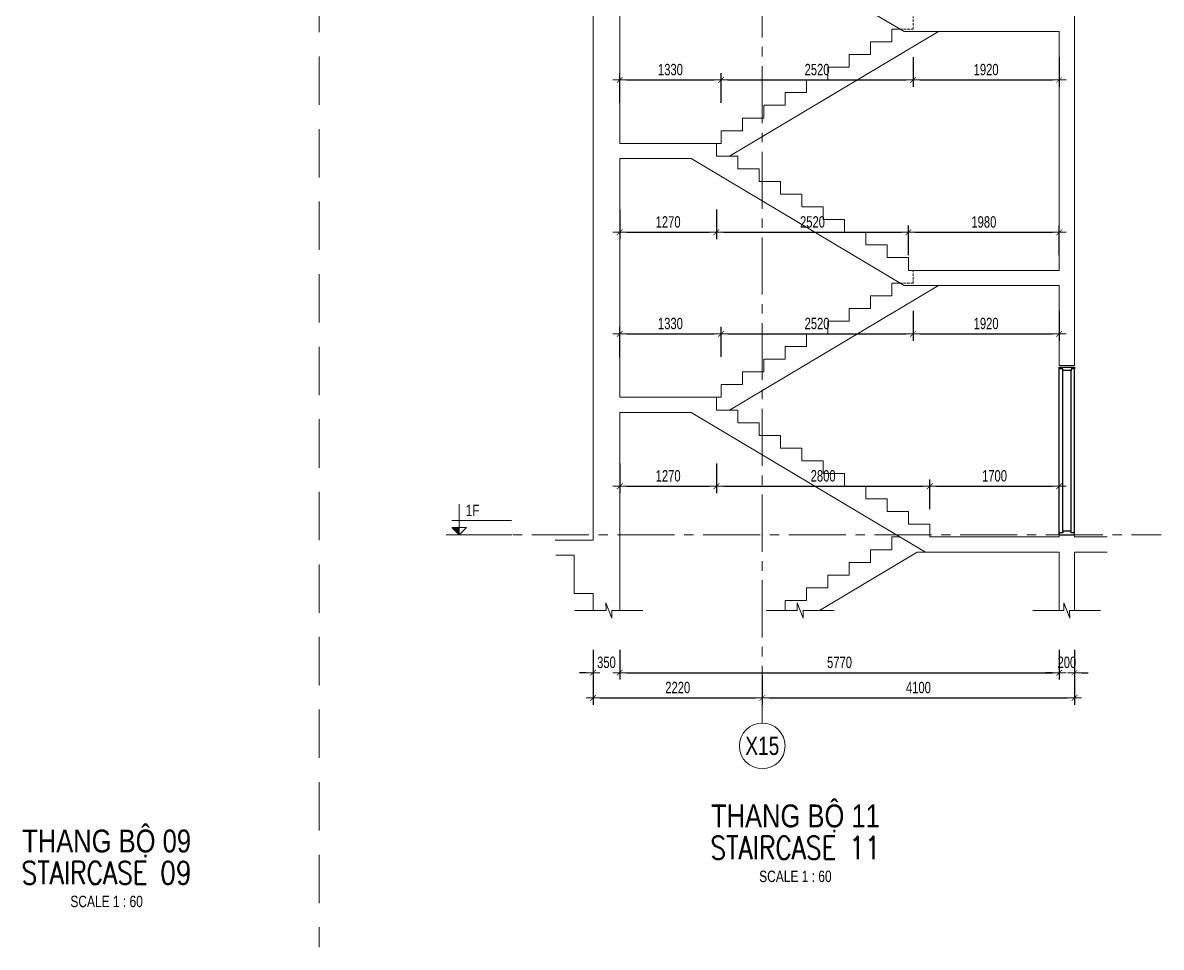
# Model space of a CAD drawing. Header units: millimetres. Extents: x -179076 to 254975, y -18667 to 296191.
# Drawn here: x 137270 to 152218, y 161452 to 173587 of the extents above; entities that cross this region are included whole.
import ezdxf
from ezdxf.enums import TextEntityAlignment as Align

# ---------------------------------------------------------------- set-up
doc = ezdxf.new("R2010")
doc.units = ezdxf.units.MM
doc.linetypes.add('CENTER2', pattern=[1.125, 0.75, -0.125, 0.125, -0.125])
doc.linetypes.add('HIDDEN2', pattern=[4.7625, 3.175, -1.5875])
doc.layers.get('Defpoints').update_dxf_attribs({"color": 151, "lineweight": 9})
doc.layers.add('A-DOOR', color=4, linetype='Continuous')
doc.layers.add('DOOR', color=4, linetype='Continuous')
for name, color, linetype, lineweight in [('NDC_S_ANNO', 7, 'Continuous', 20), ('NDC_S_AXIS', 5, 'CENTER2', 13), ('NDC_S_CONTINUOUS', 3, 'Continuous', 20), ('NDC_S_DIM', 1, 'Continuous', 15), ('NDC_S_ENG TITLE', 3, 'Continuous', 20), ('NDC_S_HIDDEN', 8, 'HIDDEN2', 13), ('NDC_S_SLAB', 2, 'Continuous', 20), ('NDC_S_SYMBOL', 1, 'Continuous', 15), ('NDC_S_TEXT SYMBOL', 7, 'Continuous', 20), ('NDC_S_VN TEXT', 7, 'Continuous', 20), ('NDC_S_VN TITLE', 6, 'Continuous', 35)]:
    doc.layers.add(name, color=color, linetype=linetype, lineweight=lineweight)
doc.styles.add('NDC_ANNO', font='', dxfattribs={"width": 0.8})
doc.styles.add('NDC_DIM', font='', dxfattribs={"width": 0.75})
doc.styles.add('NDC_EN TXT', font='romans.shx', dxfattribs={"width": 0.8})
doc.styles.add('NDC_VIE TXT', font='arial.ttf', dxfattribs={"width": 0.8})
doc.styles.get('NDC_ANNO').set_extended_font_data('Dotum')
doc.styles.get('NDC_DIM').set_extended_font_data('Dotum')
doc.dimstyles.new('NDC_dim_60', dxfattribs={"dimscale": 60, "dimtxt": 2.5, "dimasz": 1.5, "dimexe": 1.5, "dimexo": 2.5, "dimgap": 1, "dimtad": 1, "dimdec": 0, "dimzin": 0, "dimdsep": 46, "dimtxsty": 'NDC_DIM', "dimblk": 'DIMMARK', "dimcen": 0.09, "dimdle": 1.2, "dimclrd": 1, "dimclre": 1, "dimclrt": 3, "dimadec": 0, "dimazin": 0, "dimtfac": 1, "dimtdec": 0, "dimtix": 1, "dimtofl": 0, "dimtmove": 0, "dimatfit": 3, "dimfxl": 5, "dimfxlon": 1, "dimtolj": 1, "dimtzin": 0, "dimarcsym": 0})

# ---------------------------------------------------------------- blocks, each defined once
blk = doc.blocks.new('Drawing name_symbol')
at = {"layer": 'NDC_S_ENG TITLE', "style": 'NDC_EN TXT', "width": 0.8}
blk.add_attdef('SECTDET1', text='', height=5, dxfattribs=at).set_placement((0, 1.01), align=Align.CENTER)
at = {"layer": 'NDC_S_TEXT SYMBOL', "lineweight": 25, "style": 'NDC_ANNO', "width": 0.8}
blk.add_attdef('SSCALE', text='', height=2.5, dxfattribs=at).set_placement((0, -4), align=Align.CENTER)
at = {"layer": 'NDC_S_VN TITLE', "style": 'NDC_VIE TXT', "width": 0.8}
blk.add_attdef('SECTDET2', text='', height=5, dxfattribs=at).set_placement((0, 7.97), align=Align.CENTER)
blk = doc.blocks.new('X-SECTION-2$0$X-SEC-DOO2')
at = {"layer": 'A-DOOR'}
for p, q in [((41976, 101972), (41976, 104172)), ((42021, 102017), (42021, 104127)), ((42131, 102017), (42131, 104127)), ((42176, 101972), (42176, 104172))]:
    blk.add_line(p, q, dxfattribs=at)
for points in [[(41976, 104172), (41976, 104147), (42021, 104147), (42021, 104127), (42131, 104127), (42131, 104147), (42176, 104147), (42176, 104172)], [(41976, 101972), (41976, 101997), (42021, 101997), (42021, 102017), (42131, 102017), (42131, 101997), (42176, 101997), (42176, 101972)]]:
    blk.add_lwpolyline(points, close=True, dxfattribs=at)
at = {"layer": 'Defpoints'}
blk.add_line((41976, 104192), (42176, 104192), dxfattribs=at)
blk = doc.blocks.new('DIMMARK')
at = {"layer": 'NDC_S_DIM', "color": 1}
blk.add_line((-1.5, 0), (1, 0), dxfattribs=at)
at = {"layer": 'NDC_S_DIM', "color": 2, "const_width": 0.1}
blk.add_lwpolyline([(-0.42, -0.42), (0.42, 0.42)], dxfattribs=at)
blk = doc.blocks.new('*D2584')
at = {"layer": 'Defpoints', "color": 0, "transparency": 16777216}
for p in [(145109, 168671, 0), (146379, 168671, 0), (146379, 167504, 0)]:
    blk.add_point(p, dxfattribs=at)
at = {"layer": 'NDC_S_DIM', "color": 1, "lineweight": -2, "transparency": 16777216}
for p, q in [((145109, 167804, 0), (145109, 167414, 0)), ((146379, 167804, 0), (146379, 167414, 0)), ((145199, 167504, 0), (146289, 167504, 0))]:
    blk.add_line(p, q, dxfattribs=at)
at = {"layer": 'NDC_S_DIM', "color": 1, "lineweight": -2, "transparency": 16777216, "xscale": 90, "yscale": 90, "zscale": 90, "rotation": 180}
blk.add_blockref('DIMMARK', (145109, 167504, 0), dxfattribs=at)
at = {"layer": 'NDC_S_DIM', "color": 1, "lineweight": -2, "transparency": 16777216, "xscale": 90, "yscale": 90, "zscale": 90}
blk.add_blockref('DIMMARK', (146379, 167504, 0), dxfattribs=at)
at = {"layer": 'NDC_S_DIM', "color": 3, "transparency": 16777216, "insert": (145744, 167639, 0), "char_height": 150, "attachment_point": 5, "style": 'NDC_DIM'}
blk.add_mtext('\\A1;1270', dxfattribs=at)
blk = doc.blocks.new('*D2585')
at = {"layer": 'Defpoints', "color": 0, "transparency": 16777216}
for p in [(146379, 168671, 0), (149179, 167504, 0), (149179, 166837, 0)]:
    blk.add_point(p, dxfattribs=at)
at = {"layer": 'NDC_S_DIM', "color": 1, "lineweight": -2, "transparency": 16777216}
for p, q in [((146379, 167804, 0), (146379, 167414, 0)), ((149179, 167204, 0), (149179, 167594, 0)), ((146469, 167504, 0), (149089, 167504, 0))]:
    blk.add_line(p, q, dxfattribs=at)
at = {"layer": 'NDC_S_DIM', "color": 1, "lineweight": -2, "transparency": 16777216, "xscale": 90, "yscale": 90, "zscale": 90, "rotation": 180}
blk.add_blockref('DIMMARK', (146379, 167504, 0), dxfattribs=at)
at = {"layer": 'NDC_S_DIM', "color": 1, "lineweight": -2, "transparency": 16777216, "xscale": 90, "yscale": 90, "zscale": 90}
blk.add_blockref('DIMMARK', (149179, 167504, 0), dxfattribs=at)
at = {"layer": 'NDC_S_DIM', "color": 3, "transparency": 16777216, "insert": (147779, 167639, 0), "char_height": 150, "attachment_point": 5, "style": 'NDC_DIM'}
blk.add_mtext('\\A1;2800', dxfattribs=at)
blk = doc.blocks.new('*D2586')
at = {"layer": 'Defpoints', "color": 0, "transparency": 16777216}
for p in [(150879, 167504, 0), (149179, 166837, 0), (150879, 166837, 0)]:
    blk.add_point(p, dxfattribs=at)
at = {"layer": 'NDC_S_DIM', "color": 1, "lineweight": -2, "transparency": 16777216}
for p, q in [((149179, 167204, 0), (149179, 167594, 0)), ((150879, 167204, 0), (150879, 167594, 0)), ((149269, 167504, 0), (150789, 167504, 0))]:
    blk.add_line(p, q, dxfattribs=at)
at = {"layer": 'NDC_S_DIM', "color": 1, "lineweight": -2, "transparency": 16777216, "xscale": 90, "yscale": 90, "zscale": 90, "rotation": 180}
blk.add_blockref('DIMMARK', (149179, 167504, 0), dxfattribs=at)
at = {"layer": 'NDC_S_DIM', "color": 1, "lineweight": -2, "transparency": 16777216, "xscale": 90, "yscale": 90, "zscale": 90}
blk.add_blockref('DIMMARK', (150879, 167504, 0), dxfattribs=at)
at = {"layer": 'NDC_S_DIM', "color": 3, "transparency": 16777216, "insert": (150029, 167639, 0), "char_height": 150, "attachment_point": 5, "style": 'NDC_DIM'}
blk.add_mtext('\\A1;1700', dxfattribs=at)
blk = doc.blocks.new('*D2587')
at = {"layer": 'Defpoints', "color": 0, "transparency": 16777216}
for p in [(146439, 169504, 0), (145109, 168671, 0), (146439, 168671, 0)]:
    blk.add_point(p, dxfattribs=at)
at = {"layer": 'NDC_S_DIM', "color": 1, "lineweight": -2, "transparency": 16777216}
for p, q in [((145109, 169204, 0), (145109, 169594, 0)), ((146439, 169204, 0), (146439, 169594, 0)), ((145199, 169504, 0), (146349, 169504, 0))]:
    blk.add_line(p, q, dxfattribs=at)
at = {"layer": 'NDC_S_DIM', "color": 1, "lineweight": -2, "transparency": 16777216, "xscale": 90, "yscale": 90, "zscale": 90, "rotation": 180}
blk.add_blockref('DIMMARK', (145109, 169504, 0), dxfattribs=at)
at = {"layer": 'NDC_S_DIM', "color": 1, "lineweight": -2, "transparency": 16777216, "xscale": 90, "yscale": 90, "zscale": 90}
blk.add_blockref('DIMMARK', (146439, 169504, 0), dxfattribs=at)
at = {"layer": 'NDC_S_DIM', "color": 3, "transparency": 16777216, "insert": (145774, 169639, 0), "char_height": 150, "attachment_point": 5, "style": 'NDC_DIM'}
blk.add_mtext('\\A1;1330', dxfattribs=at)
blk = doc.blocks.new('*D2588')
at = {"layer": 'Defpoints', "color": 0, "transparency": 16777216}
for p in [(148959, 170171, 0), (148959, 169504, 0), (146439, 168671, 0)]:
    blk.add_point(p, dxfattribs=at)
at = {"layer": 'NDC_S_DIM', "color": 1, "lineweight": -2, "transparency": 16777216}
for p, q in [((148959, 169804, 0), (148959, 169414, 0)), ((146439, 169204, 0), (146439, 169594, 0)), ((146529, 169504, 0), (148869, 169504, 0))]:
    blk.add_line(p, q, dxfattribs=at)
at = {"layer": 'NDC_S_DIM', "color": 1, "lineweight": -2, "transparency": 16777216, "xscale": 90, "yscale": 90, "zscale": 90, "rotation": 180}
blk.add_blockref('DIMMARK', (146439, 169504, 0), dxfattribs=at)
at = {"layer": 'NDC_S_DIM', "color": 1, "lineweight": -2, "transparency": 16777216, "xscale": 90, "yscale": 90, "zscale": 90}
blk.add_blockref('DIMMARK', (148959, 169504, 0), dxfattribs=at)
at = {"layer": 'NDC_S_DIM', "color": 3, "transparency": 16777216, "insert": (147699, 169639, 0), "char_height": 150, "attachment_point": 5, "style": 'NDC_DIM'}
blk.add_mtext('\\A1;2520', dxfattribs=at)
blk = doc.blocks.new('*D2589')
at = {"layer": 'Defpoints', "color": 0, "transparency": 16777216}
for p in [(148959, 170171, 0), (150879, 170137, 0), (150879, 169504, 0)]:
    blk.add_point(p, dxfattribs=at)
at = {"layer": 'NDC_S_DIM', "color": 1, "lineweight": -2, "transparency": 16777216}
for p, q in [((148959, 169804, 0), (148959, 169414, 0)), ((150879, 169804, 0), (150879, 169414, 0)), ((149049, 169504, 0), (150789, 169504, 0))]:
    blk.add_line(p, q, dxfattribs=at)
at = {"layer": 'NDC_S_DIM', "color": 1, "lineweight": -2, "transparency": 16777216, "xscale": 90, "yscale": 90, "zscale": 90, "rotation": 180}
blk.add_blockref('DIMMARK', (148959, 169504, 0), dxfattribs=at)
at = {"layer": 'NDC_S_DIM', "color": 1, "lineweight": -2, "transparency": 16777216, "xscale": 90, "yscale": 90, "zscale": 90}
blk.add_blockref('DIMMARK', (150879, 169504, 0), dxfattribs=at)
at = {"layer": 'NDC_S_DIM', "color": 3, "transparency": 16777216, "insert": (149919, 169639, 0), "char_height": 150, "attachment_point": 5, "style": 'NDC_DIM'}
blk.add_mtext('\\A1;1920', dxfattribs=at)
blk = doc.blocks.new('*D2573')
at = {"layer": 'Defpoints', "color": 0, "transparency": 16777216}
for p in [(145109, 172004, 0), (146379, 172004, 0), (146379, 170837, 0)]:
    blk.add_point(p, dxfattribs=at)
at = {"layer": 'NDC_S_DIM', "color": 1, "lineweight": -2, "transparency": 16777216}
for p, q in [((145109, 171137, 0), (145109, 170747, 0)), ((146379, 171137, 0), (146379, 170747, 0)), ((145199, 170837, 0), (146289, 170837, 0))]:
    blk.add_line(p, q, dxfattribs=at)
at = {"layer": 'NDC_S_DIM', "color": 1, "lineweight": -2, "transparency": 16777216, "xscale": 90, "yscale": 90, "zscale": 90, "rotation": 180}
blk.add_blockref('DIMMARK', (145109, 170837, 0), dxfattribs=at)
at = {"layer": 'NDC_S_DIM', "color": 1, "lineweight": -2, "transparency": 16777216, "xscale": 90, "yscale": 90, "zscale": 90}
blk.add_blockref('DIMMARK', (146379, 170837, 0), dxfattribs=at)
at = {"layer": 'NDC_S_DIM', "color": 3, "transparency": 16777216, "insert": (145744, 170972, 0), "char_height": 150, "attachment_point": 5, "style": 'NDC_DIM'}
blk.add_mtext('\\A1;1270', dxfattribs=at)
blk = doc.blocks.new('*D2574')
at = {"layer": 'Defpoints', "color": 0, "transparency": 16777216}
for p in [(146379, 172004, 0), (148899, 170837, 0), (148899, 170337, 0)]:
    blk.add_point(p, dxfattribs=at)
at = {"layer": 'NDC_S_DIM', "color": 1, "lineweight": -2, "transparency": 16777216}
for p, q in [((146379, 171137, 0), (146379, 170747, 0)), ((148899, 170537, 0), (148899, 170927, 0)), ((146469, 170837, 0), (148809, 170837, 0))]:
    blk.add_line(p, q, dxfattribs=at)
at = {"layer": 'NDC_S_DIM', "color": 1, "lineweight": -2, "transparency": 16777216, "xscale": 90, "yscale": 90, "zscale": 90, "rotation": 180}
blk.add_blockref('DIMMARK', (146379, 170837, 0), dxfattribs=at)
at = {"layer": 'NDC_S_DIM', "color": 1, "lineweight": -2, "transparency": 16777216, "xscale": 90, "yscale": 90, "zscale": 90}
blk.add_blockref('DIMMARK', (148899, 170837, 0), dxfattribs=at)
at = {"layer": 'NDC_S_DIM', "color": 3, "transparency": 16777216, "insert": (147639, 170972, 0), "char_height": 150, "attachment_point": 5, "style": 'NDC_DIM'}
blk.add_mtext('\\A1;2520', dxfattribs=at)
blk = doc.blocks.new('*D2575')
at = {"layer": 'Defpoints', "color": 0, "transparency": 16777216}
for p in [(150879, 170837, 0), (148899, 170337, 0), (150879, 170337, 0)]:
    blk.add_point(p, dxfattribs=at)
at = {"layer": 'NDC_S_DIM', "color": 1, "lineweight": -2, "transparency": 16777216}
for p, q in [((148899, 170537, 0), (148899, 170927, 0)), ((150879, 170537, 0), (150879, 170927, 0)), ((148989, 170837, 0), (150789, 170837, 0))]:
    blk.add_line(p, q, dxfattribs=at)
at = {"layer": 'NDC_S_DIM', "color": 1, "lineweight": -2, "transparency": 16777216, "xscale": 90, "yscale": 90, "zscale": 90, "rotation": 180}
blk.add_blockref('DIMMARK', (148899, 170837, 0), dxfattribs=at)
at = {"layer": 'NDC_S_DIM', "color": 1, "lineweight": -2, "transparency": 16777216, "xscale": 90, "yscale": 90, "zscale": 90}
blk.add_blockref('DIMMARK', (150879, 170837, 0), dxfattribs=at)
at = {"layer": 'NDC_S_DIM', "color": 3, "transparency": 16777216, "insert": (149889, 170972, 0), "char_height": 150, "attachment_point": 5, "style": 'NDC_DIM'}
blk.add_mtext('\\A1;1980', dxfattribs=at)
blk = doc.blocks.new('*D2576')
at = {"layer": 'Defpoints', "color": 0, "transparency": 16777216}
for p in [(146439, 172837, 0), (145109, 172004, 0), (146439, 172004, 0)]:
    blk.add_point(p, dxfattribs=at)
at = {"layer": 'NDC_S_DIM', "color": 1, "lineweight": -2, "transparency": 16777216}
for p, q in [((145109, 172537, 0), (145109, 172927, 0)), ((145199, 172837, 0), (146349, 172837, 0)), ((146439, 172537, 0), (146439, 172927, 0))]:
    blk.add_line(p, q, dxfattribs=at)
at = {"layer": 'NDC_S_DIM', "color": 1, "lineweight": -2, "transparency": 16777216, "xscale": 90, "yscale": 90, "zscale": 90, "rotation": 180}
blk.add_blockref('DIMMARK', (145109, 172837, 0), dxfattribs=at)
at = {"layer": 'NDC_S_DIM', "color": 1, "lineweight": -2, "transparency": 16777216, "xscale": 90, "yscale": 90, "zscale": 90}
blk.add_blockref('DIMMARK', (146439, 172837, 0), dxfattribs=at)
at = {"layer": 'NDC_S_DIM', "color": 3, "transparency": 16777216, "insert": (145774, 172972, 0), "char_height": 150, "attachment_point": 5, "style": 'NDC_DIM'}
blk.add_mtext('\\A1;1330', dxfattribs=at)
blk = doc.blocks.new('*D2577')
at = {"layer": 'Defpoints', "color": 0, "transparency": 16777216}
for p in [(148959, 173504, 0), (148959, 172837, 0), (146439, 172004, 0)]:
    blk.add_point(p, dxfattribs=at)
at = {"layer": 'NDC_S_DIM', "color": 1, "lineweight": -2, "transparency": 16777216}
for p, q in [((148959, 173137, 0), (148959, 172747, 0)), ((146439, 172537, 0), (146439, 172927, 0)), ((146529, 172837, 0), (148869, 172837, 0))]:
    blk.add_line(p, q, dxfattribs=at)
at = {"layer": 'NDC_S_DIM', "color": 1, "lineweight": -2, "transparency": 16777216, "xscale": 90, "yscale": 90, "zscale": 90, "rotation": 180}
blk.add_blockref('DIMMARK', (146439, 172837, 0), dxfattribs=at)
at = {"layer": 'NDC_S_DIM', "color": 1, "lineweight": -2, "transparency": 16777216, "xscale": 90, "yscale": 90, "zscale": 90}
blk.add_blockref('DIMMARK', (148959, 172837, 0), dxfattribs=at)
at = {"layer": 'NDC_S_DIM', "color": 3, "transparency": 16777216, "insert": (147699, 172972, 0), "char_height": 150, "attachment_point": 5, "style": 'NDC_DIM'}
blk.add_mtext('\\A1;2520', dxfattribs=at)
blk = doc.blocks.new('*D2578')
at = {"layer": 'Defpoints', "color": 0, "transparency": 16777216}
for p in [(148959, 173504, 0), (150879, 173471, 0), (150879, 172837, 0)]:
    blk.add_point(p, dxfattribs=at)
at = {"layer": 'NDC_S_DIM', "color": 1, "lineweight": -2, "transparency": 16777216}
for p, q in [((148959, 173137, 0), (148959, 172747, 0)), ((150879, 173137, 0), (150879, 172747, 0)), ((149049, 172837, 0), (150789, 172837, 0))]:
    blk.add_line(p, q, dxfattribs=at)
at = {"layer": 'NDC_S_DIM', "color": 1, "lineweight": -2, "transparency": 16777216, "xscale": 90, "yscale": 90, "zscale": 90, "rotation": 180}
blk.add_blockref('DIMMARK', (148959, 172837, 0), dxfattribs=at)
at = {"layer": 'NDC_S_DIM', "color": 1, "lineweight": -2, "transparency": 16777216, "xscale": 90, "yscale": 90, "zscale": 90}
blk.add_blockref('DIMMARK', (150879, 172837, 0), dxfattribs=at)
at = {"layer": 'NDC_S_DIM', "color": 3, "transparency": 16777216, "insert": (149919, 172972, 0), "char_height": 150, "attachment_point": 5, "style": 'NDC_DIM'}
blk.add_mtext('\\A1;1920', dxfattribs=at)
blk = doc.blocks.new('kata_block_CT')
at = {"layer": 'NDC_S_ANNO'}
blk.add_hatch(color=3, dxfattribs=at).paths.add_polyline_path([(0, 1.6), (-1.61, 1.6), (0, 0)])
at = {"layer": 'NDC_S_ANNO', "ltscale": 50}
h = blk.add_hatch(dxfattribs=at)
h.set_pattern_fill('ANSI31', color=256, scale=1.406, style=0)
h.paths.add_polyline_path([(0, 1.6), (0, 0), (1.61, 1.6)])
for p, q in [((-1.59, 3.14), (11.47, 3.14)), ((11.56, 0), (-1.64, 0))]:
    blk.add_line(p, q, dxfattribs=at)
for points in [[(0, 6.69), (0, 0)], [(0, 0), (-1.61, 1.6), (0, 1.6)], [(0, 0), (1.61, 1.6), (0, 1.6)]]:
    blk.add_lwpolyline(points, dxfattribs=at)
at = {"layer": 'NDC_S_ANNO', "color": 8, "ltscale": 50}
blk.add_lwpolyline([(0, 0), (-1.61, 1.6), (0, 1.6)], dxfattribs=at)
at = {"layer": 'NDC_S_TEXT SYMBOL', "color": 3, "style": 'NDC_ANNO', "width": 0.8}
blk.add_attdef('CT', (1.41, 4.07), '', height=2.5, dxfattribs=at)
blk = doc.blocks.new('*D2590')
at = {"layer": 'Defpoints', "color": 0, "transparency": 16777216}
for p in [(144759, 166870, 0), (146980, 166867, 0), (146980, 164725)]:
    blk.add_point(p, dxfattribs=at)
at = {"layer": 'NDC_S_DIM', "color": 1, "lineweight": -2, "transparency": 16777216}
for p, q in [((144759, 165025), (144759, 164635)), ((146980, 165025), (146980, 164635)), ((144849, 164725), (146890, 164725))]:
    blk.add_line(p, q, dxfattribs=at)
at = {"layer": 'NDC_S_DIM', "color": 1, "lineweight": -2, "transparency": 16777216, "xscale": 90, "yscale": 90, "zscale": 90, "rotation": 180}
blk.add_blockref('DIMMARK', (144759, 164725), dxfattribs=at)
at = {"layer": 'NDC_S_DIM', "color": 1, "lineweight": -2, "transparency": 16777216, "xscale": 90, "yscale": 90, "zscale": 90}
blk.add_blockref('DIMMARK', (146980, 164725), dxfattribs=at)
at = {"layer": 'NDC_S_DIM', "color": 3, "transparency": 16777216, "insert": (145870, 164860), "char_height": 150, "attachment_point": 5, "style": 'NDC_DIM'}
blk.add_mtext('\\A1;2220', dxfattribs=at)
blk = doc.blocks.new('*D2591')
at = {"layer": 'Defpoints', "color": 0, "transparency": 16777216}
for p in [(146980, 166867, 0), (151079, 166672), (151079, 164725)]:
    blk.add_point(p, dxfattribs=at)
at = {"layer": 'NDC_S_DIM', "color": 1, "lineweight": -2, "transparency": 16777216}
for p, q in [((146980, 165025), (146980, 164635)), ((151079, 165025), (151079, 164635)), ((147070, 164725), (150989, 164725))]:
    blk.add_line(p, q, dxfattribs=at)
at = {"layer": 'NDC_S_DIM', "color": 1, "lineweight": -2, "transparency": 16777216, "xscale": 90, "yscale": 90, "zscale": 90, "rotation": 180}
blk.add_blockref('DIMMARK', (146980, 164725), dxfattribs=at)
at = {"layer": 'NDC_S_DIM', "color": 1, "lineweight": -2, "transparency": 16777216, "xscale": 90, "yscale": 90, "zscale": 90}
blk.add_blockref('DIMMARK', (151079, 164725), dxfattribs=at)
at = {"layer": 'NDC_S_DIM', "color": 3, "transparency": 16777216, "insert": (149030, 164860), "char_height": 150, "attachment_point": 5, "style": 'NDC_DIM'}
blk.add_mtext('\\A1;4100', dxfattribs=at)
blk = doc.blocks.new('*U187')
at = {"layer": 'NDC_S_SYMBOL'}
blk.add_line((0, 5), (0, 9), dxfattribs=at)
blk.add_circle((0, 0), 5, dxfattribs=at)
at = {"layer": 'NDC_S_TEXT SYMBOL', "color": 7, "style": 'NDC_ANNO', "width": 0.8}
blk.add_attdef('GRID', text='', height=4, dxfattribs=at).set_placement((0, 0), align=Align.MIDDLE)
blk = doc.blocks.new('*D2592')
at = {"layer": 'Defpoints', "color": 0, "transparency": 16777216}
for p in [(144759, 165873, 0), (145109, 165873, 0), (145109, 165056)]:
    blk.add_point(p, dxfattribs=at)
at = {"layer": 'NDC_S_DIM', "color": 1, "lineweight": -2, "transparency": 16777216}
for p, q in [((144759, 165356), (144759, 164966)), ((145109, 165356), (145109, 164966)), ((144669, 165056), (144579, 165056)), ((145199, 165056), (145289, 165056))]:
    blk.add_line(p, q, dxfattribs=at)
at = {"layer": 'NDC_S_DIM', "color": 1, "lineweight": -2, "transparency": 16777216, "xscale": 90, "yscale": 90, "zscale": 90}
blk.add_blockref('DIMMARK', (144759, 165056), dxfattribs=at)
at = {"layer": 'NDC_S_DIM', "color": 1, "lineweight": -2, "transparency": 16777216, "xscale": 90, "yscale": 90, "zscale": 90, "rotation": 180}
blk.add_blockref('DIMMARK', (145109, 165056), dxfattribs=at)
at = {"layer": 'NDC_S_DIM', "color": 3, "transparency": 16777216, "insert": (144934, 165191), "char_height": 150, "attachment_point": 5, "style": 'NDC_DIM'}
blk.add_mtext('\\A1;350', dxfattribs=at)
blk = doc.blocks.new('*D2593')
at = {"layer": 'Defpoints', "color": 0, "transparency": 16777216}
for p in [(145109, 165873, 0), (150879, 165873), (150879, 165056)]:
    blk.add_point(p, dxfattribs=at)
at = {"layer": 'NDC_S_DIM', "color": 1, "lineweight": -2, "transparency": 16777216}
for p, q in [((145109, 165356), (145109, 164966)), ((150879, 165356), (150879, 164966)), ((145199, 165056), (150789, 165056))]:
    blk.add_line(p, q, dxfattribs=at)
at = {"layer": 'NDC_S_DIM', "color": 1, "lineweight": -2, "transparency": 16777216, "xscale": 90, "yscale": 90, "zscale": 90, "rotation": 180}
blk.add_blockref('DIMMARK', (145109, 165056), dxfattribs=at)
at = {"layer": 'NDC_S_DIM', "color": 1, "lineweight": -2, "transparency": 16777216, "xscale": 90, "yscale": 90, "zscale": 90}
blk.add_blockref('DIMMARK', (150879, 165056), dxfattribs=at)
at = {"layer": 'NDC_S_DIM', "color": 3, "transparency": 16777216, "insert": (147994, 165191), "char_height": 150, "attachment_point": 5, "style": 'NDC_DIM'}
blk.add_mtext('\\A1;5770', dxfattribs=at)
blk = doc.blocks.new('*D2594')
at = {"layer": 'Defpoints', "color": 0, "transparency": 16777216}
for p in [(150879, 165873), (151079, 165873), (151079, 165056)]:
    blk.add_point(p, dxfattribs=at)
at = {"layer": 'NDC_S_DIM', "color": 1, "lineweight": -2, "transparency": 16777216}
for p, q in [((150879, 165356), (150879, 164966)), ((151079, 165356), (151079, 164966)), ((150789, 165056), (150699, 165056)), ((151169, 165056), (151259, 165056))]:
    blk.add_line(p, q, dxfattribs=at)
at = {"layer": 'NDC_S_DIM', "color": 1, "lineweight": -2, "transparency": 16777216, "xscale": 90, "yscale": 90, "zscale": 90}
blk.add_blockref('DIMMARK', (150879, 165056), dxfattribs=at)
at = {"layer": 'NDC_S_DIM', "color": 1, "lineweight": -2, "transparency": 16777216, "xscale": 90, "yscale": 90, "zscale": 90, "rotation": 180}
blk.add_blockref('DIMMARK', (151079, 165056), dxfattribs=at)
at = {"layer": 'NDC_S_DIM', "color": 3, "transparency": 16777216, "insert": (150979, 165191), "char_height": 150, "attachment_point": 5, "style": 'NDC_DIM'}
blk.add_mtext('\\A1;200', dxfattribs=at)

msp = doc.modelspace()

# ---------------------------------------------------------------- linework, layer by layer
at = {"layer": 'NDC_S_AXIS', "ltscale": 1000}
for p, q in [((146979.9, 164394.5), (146979.9, 184156.6)), ((142827.6, 166867.2, 0), (152217.9, 166867.2, 0))]:
    msp.add_line(p, q, dxfattribs=at)
at = {"layer": 'NDC_S_CONTINUOUS'}
for p, q in [((149294.4, 173470.6, 0), (146550.4, 171837.2, 0)), ((149294.4, 170137.2, 0), (146550.4, 168503.9, 0))]:
    msp.add_line(p, q, dxfattribs=at)
at = {"layer": 'NDC_S_CONTINUOUS', "elevation": 0}
for points in [[(146379.4, 172003.9), (146439.4, 172003.9), (146439.4, 172170.6), (146719.4, 172170.6), (146719.4, 172337.2), (146999.4, 172337.2), (146999.4, 172503.9), (147279.4, 172503.9), (147279.4, 172670.6), (147559.4, 172670.6), (147559.4, 172837.2), (147839.4, 172837.2), (147839.4, 173003.9), (148119.4, 173003.9), (148119.4, 173170.6), (148399.4, 173170.6), (148399.4, 173337.2), (148679.4, 173337.2), (148679.4, 173503.9), (148788.4, 173503.9)], [(146379.4, 168670.6), (146439.4, 168670.6), (146439.4, 168837.2), (146719.4, 168837.2), (146719.4, 169003.9), (146999.4, 169003.9), (146999.4, 169170.6), (147279.4, 169170.6), (147279.4, 169337.2), (147559.4, 169337.2), (147559.4, 169503.9), (147839.4, 169503.9), (147839.4, 169670.6), (148119.4, 169670.6), (148119.4, 169837.2), (148399.4, 169837.2), (148399.4, 170003.9), (148679.4, 170003.9), (148679.4, 170170.6), (148788.4, 170170.6)], [(147279.4, 165872.7), (147279.4, 166003.9), (147559.4, 166003.9), (147559.4, 166170.6), (147839.4, 166170.6), (147839.4, 166337.2), (148119.4, 166337.2), (148119.4, 166503.9), (148399.4, 166503.9), (148399.4, 166670.6), (148679.4, 166670.6), (148679.4, 166837.2), (148788.4, 166837.2)], [(149124.4, 166637.2), (149014.4, 166637.2), (147730.1, 165872.7)]]:
    msp.add_lwpolyline(points, dxfattribs=at)
at = {"layer": 'NDC_S_HIDDEN', "ltscale": 200}
msp.add_line((141160.9, 195052), (141160.9, 161452), dxfattribs=at)
at = {"layer": 'NDC_S_HIDDEN', "ltscale": 10, "elevation": 0}
for points in [[(148788.4, 173503.9), (148959.4, 173503.9), (148959.4, 173670.6)], [(148788.4, 170170.6), (148959.4, 170170.6), (148959.4, 170337.2)]]:
    msp.add_lwpolyline(points, dxfattribs=at)
at = {"layer": 'NDC_S_SLAB'}
for p, q in [((144759.4, 176097.2, 0), (144759.4, 166797.2, 0)), ((145109.4, 175137.2, 0), (145109.4, 172003.9, 0)), ((148844.4, 173470.6, 0), (146044.4, 175137.2, 0)), ((146379.4, 172003.9, 0), (145109.4, 172003.9, 0)), ((146379.4, 171837.2, 0), (146379.4, 172003.9, 0)), ((145109.4, 171803.9, 0), (145109.4, 168670.6, 0)), ((146044.4, 171803.9, 0), (145109.4, 171803.9, 0)), ((148844.4, 170137.2, 0), (146044.4, 171803.9, 0)), ((146659.4, 171837.2, 0), (146379.4, 171837.2, 0)), ((146659.4, 171670.6, 0), (146659.4, 171837.2, 0)), ((146939.4, 171670.6, 0), (146659.4, 171670.6, 0)), ((146939.4, 171503.9, 0), (146939.4, 171670.6, 0)), ((147219.4, 171503.9, 0), (146939.4, 171503.9, 0)), ((147219.4, 171337.2, 0), (147219.4, 171503.9, 0)), ((147499.4, 171337.2, 0), (147219.4, 171337.2, 0)), ((147499.4, 171170.6, 0), (147499.4, 171337.2, 0)), ((147779.4, 171170.6, 0), (147499.4, 171170.6, 0)), ((147779.4, 171003.9, 0), (147779.4, 171170.6, 0)), ((148059.4, 171003.9, 0), (147779.4, 171003.9, 0)), ((148059.4, 170837.2, 0), (148059.4, 171003.9, 0)), ((148339.4, 170837.2, 0), (148059.4, 170837.2, 0)), ((148339.4, 170670.6, 0), (148339.4, 170837.2, 0)), ((148619.4, 170670.6, 0), (148339.4, 170670.6, 0)), ((148619.4, 170503.9, 0), (148619.4, 170670.6, 0)), ((148899.4, 170503.9, 0), (148619.4, 170503.9, 0)), ((148899.4, 170337.2, 0), (148899.4, 170503.9, 0)), ((150879.4, 170337.2, 0), (148899.4, 170337.2, 0)), ((150879.4, 169087.2, 0), (150879.4, 170137.2, 0)), ((145109.4, 168470.6, 0), (145109.4, 165872.7, 0)), ((150879.4, 166837.2, 0), (150879.4, 166867.2, 0)), ((144259.4, 166797.2, 0), (144759.4, 166797.2, 0)), ((144269.2, 166597.2, 0), (144509.4, 166597.2, 0)), ((144509.4, 166597.2, 0), (144509.4, 166097.2, 0)), ((151079.4, 165872.7, 0), (151079.4, 166637.2, 0)), ((151079.4, 166637.2, 0), (151509, 166637.2, 0)), ((144509.4, 166097.2, 0), (144759.4, 166097.2, 0)), ((144759.4, 166097.2, 0), (144759.4, 165872.7, 0))]:
    msp.add_line(p, q, dxfattribs=at)
at = {"layer": 'NDC_S_SLAB', "elevation": 0}
for points in [[(151509, 176637.2), (151079.4, 176637.2), (151079.4, 169087.2)], [(148844.4, 173470.6), (150879.4, 173470.6), (150879.4, 170337.2)], [(148844.4, 170137.2), (150879.4, 170137.2)], [(150879.4, 169087.2), (151079.4, 169087.2)], [(150879.4, 166837.2), (149179.4, 166837.2), (149179.4, 167003.9), (148899.4, 167003.9), (148899.4, 167170.6), (148619.4, 167170.6), (148619.4, 167337.2), (148339.4, 167337.2), (148339.4, 167503.9), (148059.4, 167503.9), (148059.4, 167670.6), (147779.4, 167670.6), (147779.4, 167837.2), (147499.4, 167837.2), (147499.4, 168003.9), (147219.4, 168003.9), (147219.4, 168170.6), (146939.4, 168170.6), (146939.4, 168337.2), (146659.4, 168337.2), (146659.4, 168503.9), (146379.4, 168503.9), (146379.4, 168670.6), (145109.4, 168670.6)], [(145109.4, 168470.6), (146044.4, 168470.6), (149124.4, 166637.2), (150879.4, 166637.2), (150879.4, 165872.7)], [(150879.4, 166867.2), (151079.4, 166867.2)], [(151079.4, 166837.2), (151079.4, 166867.2)], [(151509, 166837.2), (151079.4, 166837.2)]]:
    msp.add_lwpolyline(points, dxfattribs=at)
at = {"layer": 'NDC_S_SYMBOL', "elevation": 0}
for points in [[(144518.6, 165872.7), (144928.2, 165872.7), (144926, 165972.7), (145006, 165772.7), (145003.9, 165872.7), (145410.2, 165872.7)], [(147030.2, 165872.7), (147439.8, 165872.7), (147437.6, 165972.7), (147517.6, 165772.7), (147515.4, 165872.7), (147921.7, 165872.7)], [(150530.2, 165872.7), (150939.8, 165872.7), (150937.6, 165972.7), (151017.6, 165772.7), (151015.4, 165872.7), (151421.7, 165872.7)]]:
    msp.add_lwpolyline(points, dxfattribs=at)

# ---------------------------------------------------------------- block references
at = {"layer": 'DOOR', "xscale": -1}
msp.add_blockref('X-SECTION-2$0$X-SEC-DOO2', (193055, 64895.4, 0), dxfattribs=at)
at = {"layer": 'NDC_S_ANNO', "xscale": 60, "yscale": 60, "zscale": 60}
for p, values in [((147414.8, 162547.4), {'SECTDET1': 'STAIRCASE 11', 'SECTDET2': 'THANG BỘ 11', 'SSCALE': 'SCALE 1 : 60'}), ((138371.3, 162218.1), {'SECTDET1': 'STAIRCASE 09', 'SECTDET2': 'THANG BỘ 09', 'SSCALE': 'SCALE 1 : 60'})]:
    msp.add_blockref('Drawing name_symbol', p, dxfattribs=at).add_auto_attribs(values)
at = {"layer": 'NDC_S_AXIS', "xscale": 60, "yscale": 60, "zscale": 60}
msp.add_blockref('*U187', (146979.9, 164094.5), dxfattribs=at).add_auto_attribs({'GRID': 'X15'})
at = {"layer": 'NDC_S_VN TEXT', "xscale": 60, "yscale": 60, "zscale": 60}
msp.add_blockref('kata_block_CT', (143000, 166867.2, 0), dxfattribs=at).add_auto_attribs({'CT': '1F'})

# ---------------------------------------------------------------- dimensions: what is measured, and where the dimension line sits
at = {"layer": 'NDC_S_DIM'}
for base, p1, p2, picture, middle in [((148959.4, 172837.2, 0), (146439.4, 172003.9, 0), (148959.4, 173503.9, 0), '*D2577', (147699.4, 172972.3, 0)), ((150879.4, 172837.2, 0), (148959.4, 173503.9, 0), (150879.4, 173470.6, 0), '*D2578', (149919.4, 172972.3, 0)), ((148899.4, 170837.2, 0), (146379.4, 172003.9, 0), (148899.4, 170337.2, 0), '*D2574', (147639.4, 170972.3, 0)), ((150879.4, 170837.2, 0), (148899.4, 170337.2, 0), (150879.4, 170337.2, 0), '*D2575', (149889.4, 170972.3, 0)), ((148959.4, 169503.9, 0), (146439.4, 168670.6, 0), (148959.4, 170170.6, 0), '*D2588', (147699.4, 169639, 0)), ((150879.4, 169503.9, 0), (148959.4, 170170.6, 0), (150879.4, 170137.2, 0), '*D2589', (149919.4, 169639, 0)), ((149179.4, 167503.9, 0), (146379.4, 168670.6, 0), (149179.4, 166837.2, 0), '*D2585', (147779.4, 167639, 0)), ((150879.4, 167503.9, 0), (149179.4, 166837.2, 0), (150879.4, 166837.2, 0), '*D2586', (150029.4, 167639, 0)), ((151079.4214, 164724.5405), (146979.9127, 166867.2375, 0), (151079.4214, 166672.2197), '*D2591', (149029.667, 164859.6422)), ((150879.4, 165055.9), (145109.4, 165872.7, 0), (150879.4, 165872.7), '*D2593', (147994.4, 165191)), ((151079.4, 165055.9), (150879.4, 165872.7), (151079.4, 165872.7), '*D2594', (150979.4, 165191))]:
    dim = msp.add_linear_dim(base=base, p1=p1, p2=p2, dimstyle='NDC_dim_60', override={"dimtmove": 1}, dxfattribs=at)
    dim.commit()
    dim.dimension.update_dxf_attribs({"geometry": picture, "text_midpoint": middle})
for base, p1, p2, picture, middle in [((146439.4, 172837.2, 0), (145109.4, 172003.9, 0), (146439.4, 172003.9, 0), '*D2576', (145774.4, 172972.3, 0)), ((146379.4, 170837.2, 0), (145109.4, 172003.9, 0), (146379.4, 172003.9, 0), '*D2573', (145744.4, 170972.3, 0)), ((146439.4, 169503.9, 0), (145109.4, 168670.6, 0), (146439.4, 168670.6, 0), '*D2587', (145774.4, 169639, 0)), ((146379.4, 167503.9, 0), (145109.4, 168670.6, 0), (146379.4, 168670.6, 0), '*D2584', (145744.4, 167639, 0)), ((146979.9127, 164724.5405), (144759.4214, 166869.9417, 0), (146979.9127, 166867.2375, 0), '*D2590', (145869.667, 164859.6422)), ((145109.4, 165055.9), (144759.4, 165872.7, 0), (145109.4, 165872.7, 0), '*D2592', (144934.4, 165191))]:
    dim = msp.add_linear_dim(base=base, p1=p1, p2=p2, dimstyle='NDC_dim_60', dxfattribs=at)
    dim.commit()
    dim.dimension.update_dxf_attribs({"geometry": picture, "text_midpoint": middle})

doc.saveas('drawing.dxf')
